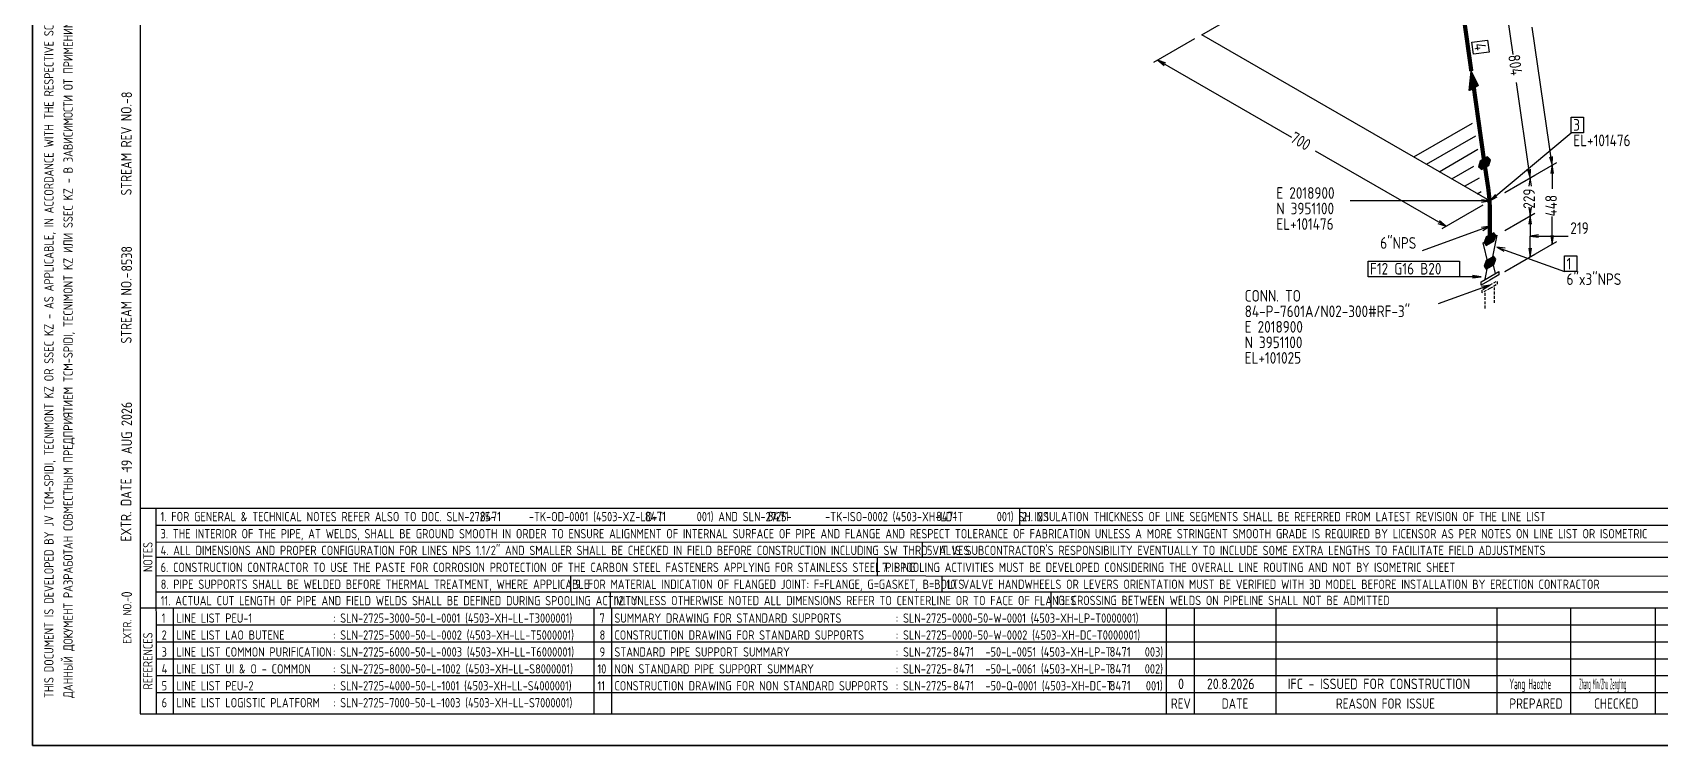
# Model space of a CAD drawing. Extents: x 0 to 594, y 0 to 420.
# Drawn here: x 0 to 384.7, y 0 to 168.5 of the extents above; entities that cross this region are included whole.
import ezdxf

# ---------------------------------------------------------------- set-up
doc = ezdxf.new("R2010")
doc.units = 0
doc.header["$MEASUREMENT"] = 0
doc.linetypes.add('BORDER_2012_SLN$0$8001.Solid', pattern=[0])
doc.linetypes.add('GT100', pattern=[1, 0.666667, -0.333333])
for name, color, linetype, lineweight in [('BORDER_2012_SLN$0$BG_01', 7, 'BORDER_2012_SLN$0$8001.Solid', 25), ('BORDER_2012_SLN$0$BG_02', 7, 'BORDER_2012_SLN$0$8001.Solid', 25), ('BORDER_2012_SLN$0$BG_Level_1', 7, 'BORDER_2012_SLN$0$8001.Solid', 25), ('BORDER_2012_SLN$0$Level_1', 7, 'BORDER_2012_SLN$0$8001.Solid', 25), ('BORDER_2012_SLN$0$Level_18', 7, 'BORDER_2012_SLN$0$8001.Solid', 25)]:
    doc.layers.add(name, color=color, linetype=linetype, lineweight=lineweight)
doc.layers.add('GT_1', color=7, linetype='Continuous')
doc.styles.add('BORDER_2012_SLN$0$GOST type A', font='GOST type A')
doc.styles.add('HTX1', font='')
doc.styles.get('HTX1').set_extended_font_data('GOST type A')

# ---------------------------------------------------------------- blocks, each defined once
blk = doc.blocks.new('BORDER_2012_SLN')
at = {"layer": 'BORDER_2012_SLN$0$BG_Level_1', "color": 7, "lineweight": -3}
for p, q in [((402.7, 56), (25.4, 56)), ((29.11, 56), (29.22, 7.5)), ((233.25, 56), (233.24, 52)), ((402.7, 52), (29.1, 52)), ((402.7, 47.99), (29.16, 48.01)), ((210.22, 48), (210.22, 44.42)), ((402.7, 44.41), (29.17, 44.42)), ((199.61, 44.42), (199.61, 40.02)), ((402.7, 39.96), (29.15, 40.07)), ((127.1, 40.04), (127.1, 36.23)), ((214.87, 40.02), (214.87, 36.23)), ((136.5, 36.23), (136.5, 32.43)), ((240.64, 36.23), (240.64, 32.43)), ((33.22, 32.43), (33.22, 7.59)), ((132.63, 32.43), (132.63, 7.6)), ((136.8, 32.43), (136.8, 7.59))]:
    blk.add_line(p, q, dxfattribs=at)
at = {"layer": 'BORDER_2012_SLN$0$Level_1', "color": 7, "lineweight": -3}
for p, q in [((25.4, 412.5), (25.4, 7.5)), ((402.7, 36.23), (29.15, 36.23)), ((402.7, 32.43), (25.4, 32.43)), ((267.9, 32.43), (267.91, 7.5)), ((274.59, 7.5), (274.59, 32.43)), ((293.91, 7.5), (293.91, 32.43)), ((346.11, 7.5), (346.11, 32.43)), ((363.55, 7.5), (363.55, 32.43)), ((383.52, 7.5), (383.52, 32.43)), ((402.7, 28.43), (29.17, 28.43)), ((402.7, 24.43), (29.18, 24.43)), ((402.7, 20.43), (29.19, 20.43)), ((402.7, 16.43), (29.2, 16.43)), ((402.7, 12.43), (29.2, 12.43)), ((25.4, 7.5), (588.6, 7.5))]:
    blk.add_line(p, q, dxfattribs=at)
at = {"layer": 'BORDER_2012_SLN$0$Level_18', "color": 7, "lineweight": -3, "flags": 128}
blk.add_lwpolyline([(0, 0), (0, 420), (594, 420), (594, 0)], close=True, dxfattribs=at)
at = {"color": 7, "char_height": 2.2, "attachment_point": 1, "style": 'BORDER_2012_SLN$0$GOST type A'}
for s, insert in [('{\\l\\fGOST type A|b0|i0;\\T1;1}', (30.5, 31.2)), ('{\\l\\fGOST type A|b0|i0;\\T1;: SLN-2725-3000-50-L-0001 (4503-XH-LL-T3000001)}', (71, 31.2)), ('{\\l\\fGOST type A|b0|i0;\\T1;7}', (134, 31.2)), ('{\\l\\fGOST type A|b0|i0;\\T1;SUMMARY DRAWING FOR STANDARD SUPPORTS}', (137.5, 31.2)), ('{\\l\\fGOST type A|b0|i0;\\T1;: SLN-2725-0000-50-W-0001 (4503-XH-LP-T0000001)}', (204, 31.2)), ('{\\l\\fGOST type A|b0|i0;\\T1;2}', (30.5, 27.2)), ('{\\l\\fGOST type A|b0|i0;\\T1;LINE LIST LAO BUTENE}', (34, 27.2)), ('{\\l\\fGOST type A|b0|i0;\\T1;: SLN-2725-5000-50-L-0002 (4503-XH-LL-T5000001)}', (71, 27.2)), ('{\\l\\fGOST type A|b0|i0;\\T1;8}', (134, 27.2)), ('{\\l\\fGOST type A|b0|i0;\\T1;CONSTRUCTION DRAWING FOR STANDARD SUPPORTS}', (137.5, 27.2)), ('{\\l\\fGOST type A|b0|i0;\\T1;: SLN-2725-0000-50-W-0002 (4503-XH-DC-T0000001)}', (204, 27.2)), ('{\\l\\fGOST type A|b0|i0;\\T1;3}', (30.5, 23.2)), ('{\\l\\fGOST type A|b0|i0;\\T1;LINE LIST COMMON PURIFICATION}', (34, 23.2)), ('{\\l\\fGOST type A|b0|i0;\\T1;: SLN-2725-6000-50-L-0003 (4503-XH-LL-T6000001)}', (71, 23.2)), ('{\\l\\fGOST type A|b0|i0;\\T1;9}', (134, 23.2)), ('{\\C256;STANDARD PIPE SUPPORT SUMMARY}', (137.5, 23.2)), ('{\\fGOST type A|b0|i0|c0|p34;: SLN-2725-       -50-L-0051 (4503-XH-LP-T       003)}', (204, 23.2)), ('{\\l\\fGOST type A|b0|i0;\\T1;: SLN-2725-8000-50-L-1002 (4503-XH-LL-S8000001)}', (71, 19.2)), ('{\\fGOST type A|b0|i0|c0|p34;: SLN-2725-       -50-L-0061 (4503-XH-LP-T       002)}', (204, 19.2)), ('{\\l\\fGOST type A|b0|i0;\\T1;4}', (30.5, 19.2)), ('{\\l\\fGOST type A|b0|i0;\\T1;LINE LIST UI & O - COMMON}', (34, 19.2)), ('{\\l\\fGOST type A|b0|i0;\\T1;: SLN-2725-4000-50-L-1001 (4503-XH-LL-S4000001)}', (71, 15.2)), ('{\\l\\fGOST type A|b0|i0;\\T1;10}', (133.5, 19.2)), ('{\\l\\fGOST type A|b0|i0;\\T1;NON STANDARD PIPE SUPPORT SUMMARY}', (137.5, 19.2)), ('{\\fGOST type A|b0|i0|c0|p34;: SLN-2725-       -50-Q-0001 (4503-XH-DC-T       001)}', (204, 15.2)), ('{\\l\\fGOST type A|b0|i0;\\T1;5}', (30.5, 15.2)), ('{\\l\\fGOST type A|b0|i0;\\T1;LINE LIST PEU-2}', (34, 15.2)), ('{\\l\\fGOST type A|b0|i0;\\T1;11}', (133.5, 15.2)), ('{\\C256;CONSTRUCTION DRAWING FOR NON STANDARD SUPPORTS}', (137.5, 15.2)), ('{\\l\\fGOST type A|b0|i0;\\T1;6}', (30.5, 11.2)), ('{\\l\\fGOST type A|b0|i0;\\T1;LINE LIST LOGISTIC PLATFORM}', (34, 11.2)), ('{\\l\\fGOST type A|b0|i0;\\T1;: SLN-2725-7000-50-L-1003 (4503-XH-LL-S7000001)}', (71, 11.2))]:
    blk.add_mtext(s, dxfattribs=dict(at, insert=insert))
at = {"layer": 'BORDER_2012_SLN$0$BG_01', "color": 7, "attachment_point": 1, "rotation": 90, "style": 'BORDER_2012_SLN$0$GOST type A'}
for s, insert, char_height in [('{\\fGOST type A|b0|i0|c134|p34;\\W1.01;ДАННЫЙ ДОКУМЕНТ РАЗРАБОТАН СОВМЕСТНЫМ ПРЕДПРИЯТИЕМ \\fGOST type A|b0|i0|c0|p34;TCM-SPIDI, TECNIMONT KZ \\fGOST type A|b0|i0|c134|p34;ИЛИ \\fGOST type A|b0|i0|c0|p34;SSEC KZ - \\fGOST type A|b0|i0|c134|p34;В ЗАВИСИМОСТИ ОТ ПРИМЕНИМОСТИ\\fGOST type A|b0|i0|c0|p34;, \\fGOST type A|b0|i0|c134|p34;В СООТВЕТСТВИИ С СООТВЕТСТВУЮЩЕЙ ОБЛАСТЬЮ РАБОТ\\fGOST type A|b0|i0|c0|p34;. \\fGOST type A|b0|i0|c134|p34;ЯВЛЯЕТСЯ КОНФИДЕНЦИАЛЬНЫМ И НЕ МОЖЕТ БЫТЬ ИСПОЛЬЗОВАН ДРУГИМИ ЛИЦАМИ ДЛЯ КАКИХ\\fGOST type A|b0|i0|c0|p34;-\\fGOST type A|b0|i0|c134|p34;ЛИБО ЦЕЛЕЙ\\fGOST type A|b0|i0|c0|p34;, \\fGOST type A|b0|i0|c134|p34;КРОМЕ ПРОЕКТА \\fGOST type A|b0|i0|c0|p34;SILLENO.}', (7.3, 11.21), 2.2), ('{\\l\\fGOST type A|b0|i0;\\T1;EXTR. DATE -}', (20.86, 48.18), 2.5), ('{\\l\\fGOST type A|b0|i0;\\T1;EXTR. NO.-}', (21.36, 24.02), 2)]:
    blk.add_mtext(s, dxfattribs=dict(at, insert=insert, char_height=char_height))
at = {"layer": 'BORDER_2012_SLN$0$BG_01', "color": 7, "insert": (2.76, 11.2), "char_height": 2.2, "attachment_point": 1, "rotation": 90, "line_spacing_factor": 1.090909, "style": 'BORDER_2012_SLN$0$GOST type A'}
blk.add_mtext('{\\fGOST type A|b0|i0|c0|p34;\\W1.01;THIS DOCUMENT IS DEVELOPED BY JV TCM-SPIDI, TECNIMONT KZ OR SSEC KZ - AS APPLICABLE, IN ACCORDANCE WITH THE RESPECTIVE SCOPE OF WORK -  IS CONFIDENTIAL AND CANNOT BE USED BY OTHERS FOR ANY PURPOSE OTHER THAN THE SILLENO PROJECT}', dxfattribs=at)
at = {"layer": 'BORDER_2012_SLN$0$BG_02', "color": 7, "char_height": 2.5, "attachment_point": 1, "rotation": 90, "style": 'BORDER_2012_SLN$0$GOST type A'}
for s, insert in [('{\\l\\fGOST type A|b0|i0;\\T1;STREAM REV NO.-}', (20.9, 130)), ('{\\l\\fGOST type A|b0|i0;\\T1;STREAM NO.-}', (20.9, 95))]:
    blk.add_mtext(s, dxfattribs=dict(at, insert=insert))
at = {"layer": 'BORDER_2012_SLN$0$BG_Level_1', "color": 7, "attachment_point": 1, "style": 'BORDER_2012_SLN$0$GOST type A'}
for s, insert, char_height in [('{\\fGOST type A|b0|i0|c0|p34;\\C256; 1. FOR GENERAL & TECHNICAL NOTES REFER ALSO TO DOC. SLN-2725-       -TK-OD-0001 (4503-XZ-LD-T       001) AND SLN-2725-       -TK-ISO-0002 (4503-XH-LD-T       001) SH. 2.1}', (29.11, 55.19), 2.2), ('{\\fGOST type A|b0|i0|c0|p34;\\C256;2. INSULATION THICKNESS OF LINE SEGMENTS SHALL BE REFERRED FROM LATEST REVISION OF THE LINE LIST}', (233.84, 55.19), 2.2), ('{\\fGOST type A|b0|i0|c0|p34;\\C256; 3. THE INTERIOR OF THE PIPE, AT WELDS, SHALL BE GROUND SMOOTH IN ORDER TO ENSURE ALIGNMENT OF INTERNAL SURFACE OF PIPE AND FLANGE AND RESPECT TOLERANCE OF FABRICATION UNLESS A MORE STRINGENT SMOOTH GRADE IS REQUIRED BY LICENSOR AS PER NOTES ON LINE LIST OR ISOMETRIC}', (29.12, 51.15), 2.2), ('{\\fGOST type A|b0|i0|c0|p34;\\C256; 4. ALL DIMENSIONS AND PROPER CONFIGURATION FOR LINES NPS 1.1/2" AND SMALLER SHALL BE CHECKED IN FIELD BEFORE CONSTRUCTION INCLUDING SW THRD VALVES}', (29.13, 47.2), 2.2), ("{\\C256; 5. IT IS SUBCONTRACTOR'S RESPONSIBILITY EVENTUALLY TO INCLUDE SOME EXTRA LENGTHS TO FACILITATE FIELD ADJUSTMENTS}", (210.22, 47.2), 2.2), ('{\\C256; 6. CONSTRUCTION CONTRACTOR TO USE THE PASTE FOR CORROSION PROTECTION OF THE CARBON STEEL FASTENERS APPLYING FOR STAINLESS STEEL PIPING}', (29.14, 43.2), 2.2), ('{\\C256; 7. SPOOLING ACTIVITIES MUST BE DEVELOPED CONSIDERING THE OVERALL LINE ROUTING AND NOT BY ISOMETRIC SHEET}', (199.61, 43.2), 2.2), ('{\\C256; 8. PIPE SUPPORTS SHALL BE WELDED BEFORE THERMAL TREATMENT, WHERE APPLICABLE}', (29.15, 39.2), 2.2), ('{\\C256; 9. FOR MATERIAL INDICATION OF FLANGED JOINT: F=FLANGE, G=GASKET, B=BOLTS}', (127.1, 39.2), 2.2), ('{\\C256; 10. VALVE HANDWHEELS OR LEVERS ORIENTATION MUST BE VERIFIED WITH 3D MODEL BEFORE INSTALLATION BY ERECTION CONTRACTOR}', (214.87, 39.2), 2.2), ('{\\C256; 11. ACTUAL CUT LENGTH OF PIPE AND FIELD WELDS SHALL BE DEFINED DURING SPOOLING ACTIVITY}', (29.16, 35.32), 2.2), ('{\\C256; 12. UNLESS OTHERWISE NOTED ALL DIMENSIONS REFER TO CENTERLINE OR TO FACE OF FLANGES}', (136.5, 35.35), 2.2), ('{\\C256; 13. CROSSING BETWEEN WELDS ON PIPELINE SHALL NOT BE ADMITTED}', (240.64, 35.38), 2.2), ('{\\l\\fGOST type A|b0|i0;\\T1;LINE LIST PEU-1}', (34, 31.2), 2.2), ('{\\l\\fGOST type A|b0|i0;\\T1;REV}', (269, 11.1), 2.4), ('{\\l\\fGOST type A|b0|i0;\\T1;DATE}', (281, 11.1), 2.4), ('{\\l\\fGOST type A|b0|i0;\\T1;REASON FOR ISSUE}', (308, 11.1), 2.4), ('{\\l\\fGOST type A|b0|i0;\\T1;PREPARED}', (349, 11.1), 2.4), ('{\\l\\fGOST type A|b0|i0;\\T1;CHECKED}', (369, 11.1), 2.4)]:
    blk.add_mtext(s, dxfattribs=dict(at, insert=insert, char_height=char_height))
at = {"layer": 'BORDER_2012_SLN$0$BG_Level_1', "color": 7, "char_height": 2.2, "attachment_point": 1, "rotation": 90, "style": 'BORDER_2012_SLN$0$GOST type A'}
for s, insert in [('{\\l\\fGOST type A|b0|i0;\\T1;NOTES}', (26.15, 40.99)), ('{\\l\\fGOST type A|b0|i0;\\T1;REFERENCES}', (26.15, 13.23))]:
    blk.add_mtext(s, dxfattribs=dict(at, insert=insert))

msp = doc.modelspace()

# ---------------------------------------------------------------- linework, layer by layer
at = {"layer": 'GT_1', "flags": 128}
for points in [[(0, 0), (594, 0), (594, 420), (0, 420), (0, 0)], [(276.3, 168), (334, 201.3)], [(346.4, 186.7), (349.8, 163.3)], [(359.1, 137.2), (354.4, 169.8)], [(274.6, 167), (264.9, 161.4)], [(344.4, 128.7), (276.3, 168)], [(343.8, 166.7), (344.2, 163.9), (340.5, 163.4), (340.1, 166.2), (343.8, 166.7)], [(267.8, 161.3), (265.9, 162), (267.4, 160.7)], [(265.9, 162), (297.5, 143.8)], [(340.6, 155.4), (339.5, 154.8), (340, 159.4), (341.6, 156), (339.6, 154.8), (340.1, 159), (341.5, 155.9), (339.8, 154.9), (340.2, 158.6), (341.4, 155.8), (339.9, 155), (340.2, 158.2), (341.2, 155.8), (340, 155.1), (340.3, 157.8), (341.1, 155.7), (340.2, 155.2), (340.3, 157.4), (340.9, 155.6), (340.3, 155.2), (340.4, 157.1), (340.8, 155.5), (340.5, 155.3), (340.4, 156.7), (340.7, 155.4), (340.6, 155.4), (340, 159.4)], [(353.9, 134.2), (350.7, 156.7)], [(326.4, 139.1), (340.3, 147.1)], [(363.6, 148.5), (366.5, 148.5), (366.5, 144.8), (363.6, 144.8), (363.6, 148.5)], [(329.4, 137.4), (341.1, 144.1)], [(344.4, 128.7), (363.6, 144.8)], [(334, 122.7), (303.2, 140.5)], [(332.4, 135.6), (341.5, 140.9)], [(342.1, 138.1), (341.7, 136.8), (342.4, 136.1), (344.1, 137.1), (344.5, 138.4), (343.8, 139.1), (342.1, 138.1)], [(342.95, 138.6), (344.3, 138.6)], [(343.29, 138.8), (344.1, 138.8)], [(358.5, 139.1), (359.1, 137.2), (359.2, 139.2)], [(335.4, 133.9), (340.6, 136.9)], [(341.7, 136.8), (343.59, 136.8)], [(341.762, 137), (343.93, 137)], [(341.823, 137.2), (344.131, 137.2)], [(341.885, 137.4), (344.192, 137.4)], [(341.9, 136.6), (343.25, 136.6)], [(341.946, 137.6), (344.254, 137.6)], [(342.008, 137.8), (344.315, 137.8)], [(342.069, 138), (344.377, 138)], [(342.1, 136.4), (342.91, 136.4)], [(342.27, 138.2), (344.438, 138.2)], [(342.61, 138.4), (344.5, 138.4)], [(347.9, 130.7), (360.2, 137.8)], [(347.9, 130.7), (360.2, 137.8)], [(347.9, 130.7), (355, 134.8)], [(347.9, 130.7), (355, 134.8)], [(353.3, 136.1), (353.9, 134.2), (354, 136.2)], [(359.4, 135.2), (359.1, 137.2), (358.8, 135.2)], [(359.1, 137.2), (359.1, 131.6)], [(338.4, 132.2), (341.9, 134.2)], [(341.4, 130.4), (342.3, 130.9)], [(354.2, 132.2), (353.9, 134.2), (353.6, 132.2)], [(353.9, 134.2), (353.9, 133.5)], [(344.4, 128.7), (311.4, 128.7)], [(342.7, 127.7), (333, 122.1)], [(342.4, 128.4), (344.4, 128.7), (342.4, 129)], [(345.7, 130.2), (344.4, 128.7), (346.1, 129.7)], [(353.6, 127.2), (353.9, 125.2), (354.2, 127.2)], [(332.1, 123.4), (334, 122.7), (332.5, 124)], [(347.9, 121.7), (355, 125.8)], [(347.9, 121.7), (355, 125.8)], [(354.2, 123.2), (353.9, 125.2), (353.6, 123.2)], [(353.9, 125.2), (353.9, 126.9)], [(353.9, 125.2), (353.9, 120.4)], [(359.1, 118.5), (359.1, 125)], [(344.4, 122.7), (328.4, 116.9)], [(342.7, 121.7), (344.4, 122.7), (342.4, 122.4)], [(342.8, 118.8), (346, 120.6), (344.8, 114.3), (344, 113.9), (342.8, 118.8)], [(343.5, 120.2), (343, 118.9), (343.5, 118.2), (345.3, 119.2), (345.8, 120.5), (345.3, 121.2), (343.5, 120.2)], [(343.192, 119.4), (345.377, 119.4)], [(343.269, 119.6), (345.454, 119.6)], [(343.346, 119.8), (345.531, 119.8)], [(343.423, 120), (345.608, 120)], [(343.5, 120.2), (345.685, 120.2)], [(343.86, 120.4), (345.762, 120.4)], [(344.22, 120.6), (345.729, 120.6)], [(344.58, 120.8), (345.586, 120.8)], [(344.94, 121), (345.443, 121)], [(355.9, 120.7), (353.9, 120.4), (355.9, 120.1)], [(353.9, 115.5), (353.9, 120.4)], [(353.9, 120.4), (362.9, 120.4)], [(358.8, 120.5), (359.1, 118.5), (359.4, 120.5)], [(343.5, 114.6), (343, 113.3), (343.5, 112.6), (345.3, 113.6), (345.8, 114.9), (345.3, 115.6), (343.5, 114.6)], [(343.038, 119), (344.94, 119)], [(343.071, 118.8), (344.58, 118.8)], [(343.115, 119.2), (345.3, 119.2)], [(343.214, 118.6), (344.22, 118.6)], [(343.357, 118.4), (343.86, 118.4)], [(348, 117.5), (346, 117.8), (347.7, 116.8)], [(346, 117.8), (362, 112)], [(347.9, 112), (360.2, 119.1)], [(347.9, 112), (355, 116.1)], [(353.6, 117.5), (353.9, 115.5), (354.2, 117.5)], [(362, 115.7), (364.9, 115.7), (364.9, 112), (362, 112), (362, 115.7)], [(315.6, 114.5), (337.2, 114.5), (337.2, 110.8), (315.6, 110.8), (315.6, 114.5)], [(344.4, 110), (342.3, 108.8), (342.3, 109.6), (346.5, 112), (346.5, 111.2), (344.4, 110)], [(343.038, 113.4), (344.94, 113.4)], [(343.071, 113.2), (344.58, 113.2)], [(343.115, 113.6), (345.3, 113.6)], [(343.192, 113.8), (345.377, 113.8)], [(343.214, 113), (344.22, 113)], [(343.269, 114), (345.454, 114)], [(343.3, 110.2), (344, 113.8), (344.9, 114.4), (345.6, 111.6)], [(343.346, 114.2), (345.531, 114.2)], [(343.357, 112.8), (343.86, 112.8)], [(343.423, 114.4), (345.608, 114.4)], [(343.5, 114.6), (345.685, 114.6)], [(343.86, 114.8), (345.762, 114.8)], [(344.22, 115), (345.729, 115)], [(344.58, 115.2), (345.586, 115.2)], [(344.94, 115.4), (345.443, 115.4)], [(344.4, 108.8), (332.2, 104.4)], [(342.3, 110.8), (337.3, 110.8)], [(340.3, 110.5), (342.3, 110.8), (340.3, 111.1)], [(342.7, 107.8), (344.4, 108.8), (342.4, 108.5)]]:
    msp.add_lwpolyline(points, dxfattribs=at)
at = {"layer": 'GT_1', "const_width": 1, "flags": 128}
for points in [[(340, 159.4), (337.5, 177.2)], [(343.1, 137.6), (340.6, 155.4)], [(344, 131.7), (343.1, 137.6)], [(344.4, 119.7), (344.4, 125.7)]]:
    msp.add_lwpolyline(points, dxfattribs=at)
msp.add_lwpolyline([(344.4, 125.7, 0.0333014), (344, 131.7)], format="xyb", dxfattribs=at)
at = {"layer": 'GT_1', "linetype": 'GT100', "flags": 128}
for points in [[(344.4, 108), (342.6, 107), (342.6, 107.8), (346.1, 109.8), (346.1, 109), (344.4, 108)], [(345.5, 104.6), (345.5, 108.6)], [(343.3, 103.3), (343.3, 107.3)]]:
    msp.add_lwpolyline(points, dxfattribs=at)

# ---------------------------------------------------------------- block references
at = {"linetype": 'Continuous'}
msp.add_blockref('BORDER_2012_SLN', (0, 0), dxfattribs=at)

# ---------------------------------------------------------------- texts
at = {"layer": 'GT_1', "style": 'HTX1', "width": 1.02}
for s, height, rotation, p in [('4', 2.75, 278, (340.62, 165.777)), ('804', 2.75, 278, (348.693, 163.098)), ('8', 2.5, 90, (23.5, 153)), ('700', 2.75, 330, (296.958, 142.812)), ('229', 2.75, 90, (355.026, 126.871)), ('448', 2.75, 90, (360.222, 125.021)), ('8538', 2.5, 90, (23.5, 112)), ('19 AUG 2026', 2.5, 90, (23.5, 65)), ('0', 2.5, 90, (23.5, 35))]:
    msp.add_text(s, height=height, rotation=rotation, dxfattribs=at).set_placement(p)
at = {"layer": 'GT_1', "style": 'HTX1'}
for s, height, width, p in [('3', 2.75, 1.02, (364.1, 145.3)), ('EL+101476', 2.75, 1.02, (364.1, 141.633)), ('E 2018900', 2.75, 1.02, (293.929, 129.2)), ('N 3951100', 2.75, 1.02, (293.929, 125.533)), ('EL+101476', 2.75, 1.02, (293.929, 121.867)), ('219', 2.75, 1.02, (363.4, 120.9)), ('6"NPS', 2.75, 1.02, (318.471, 117.4)), ('F12 G16 B20', 2.75, 1.02, (316.057, 111.3)), ('1', 2.75, 1.02, (362.5, 112.5)), ('6"x3"NPS', 2.75, 1.02, (362.5, 108.833)), ('CONN. TO', 2.75, 1.02, (286.443, 104.9)), ('84-P-7601A/N02-300#RF-3"', 2.75, 1.02, (286.443, 101.233)), ('E 2018900', 2.75, 1.02, (286.443, 97.567)), ('N 3951100', 2.75, 1.02, (286.443, 93.9)), ('EL+101025', 2.75, 1.02, (286.443, 90.233)), ('8471', 2.25, 1.02, (105.7, 53)), ('8471', 2.25, 1.02, (144.7, 53)), ('8471', 2.25, 1.02, (173.7, 53)), ('8471', 2.25, 1.02, (213.5, 53)), ('8471', 2.25, 1.02, (217.5, 21)), ('8471', 2.25, 1.02, (254.5, 21)), ('8471', 2.25, 1.02, (217.5, 17)), ('8471', 2.25, 1.02, (254.5, 17)), ('0', 2.5, 1.02, (270.7, 13.3)), ('0', 2.5, 1.02, (270.7, 13.3)), ('0', 2.5, 1.02, (270.7, 13.3)), ('0', 2.5, 1.02, (270.7, 13.3)), ('0', 2.5, 1.02, (270.7, 13.3)), ('20.8.2026', 2.5, 1.02, (277.5, 13.3)), ('20.8.2026', 2.5, 1.02, (277.5, 13.3)), ('20.8.2026', 2.5, 1.02, (277.5, 13.3)), ('20.8.2026', 2.5, 1.02, (277.5, 13.3)), ('20.8.2026', 2.5, 1.02, (277.5, 13.3)), ('IFC - ISSUED FOR CONSTRUCTION', 2.5, 1.02, (296.6, 13.3)), ('IFC - ISSUED FOR CONSTRUCTION', 2.5, 1.02, (296.6, 13.3)), ('IFC - ISSUED FOR CONSTRUCTION', 2.5, 1.02, (296.6, 13.3)), ('IFC - ISSUED FOR CONSTRUCTION', 2.5, 1.02, (296.6, 13.3)), ('IFC - ISSUED FOR CONSTRUCTION', 2.5, 1.02, (296.6, 13.3)), ('Yang Haozhe', 2.5, 0.5, (349, 13.3)), ('Yang Haozhe', 2.5, 0.5, (349, 13.3)), ('Yang Haozhe', 2.5, 0.5, (349, 13.3)), ('Yang Haozhe', 2.5, 0.5, (349, 13.3)), ('Yang Haozhe', 2.5, 0.5, (349, 13.3)), ('Zhang Min/Zhu Zengting', 2.5, 0.3, (365.5, 13.3)), ('Zhang Min/Zhu Zengting', 2.5, 0.3, (365.5, 13.3)), ('Zhang Min/Zhu Zengting', 2.5, 0.3, (365.5, 13.3)), ('Zhang Min/Zhu Zengting', 2.5, 0.3, (365.5, 13.3)), ('Zhang Min/Zhu Zengting', 2.5, 0.3, (365.5, 13.3)), ('8471', 2.25, 1.02, (217.5, 13)), ('8471', 2.25, 1.02, (254.5, 13))]:
    msp.add_text(s, height=height, dxfattribs=dict(at, width=width)).set_placement(p)

doc.saveas('drawing.dxf')
